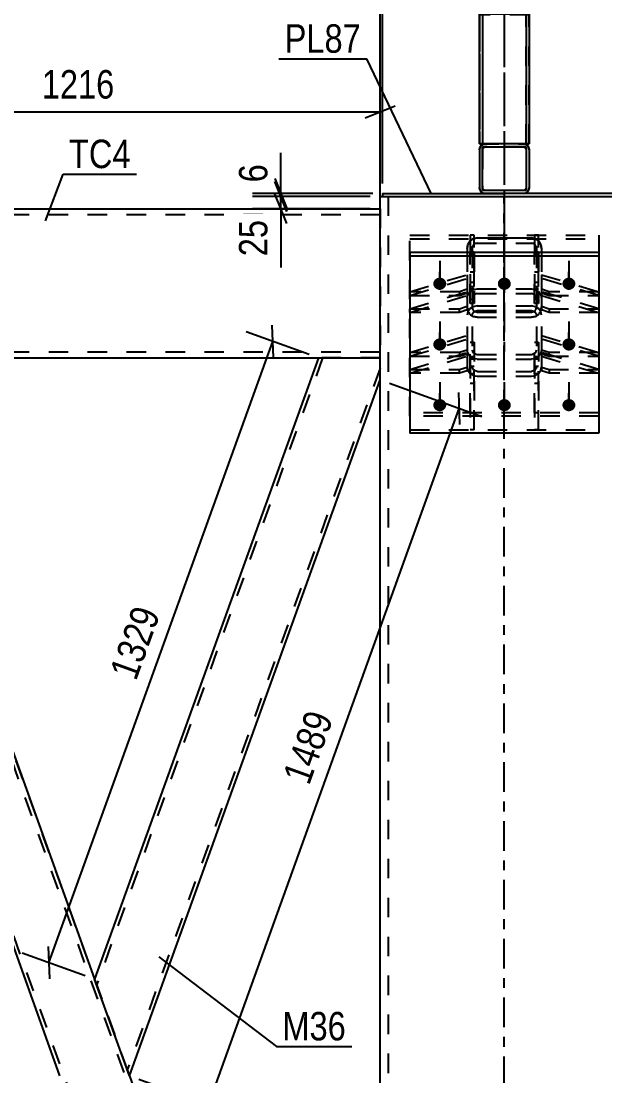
# Model space of a CAD drawing. Header units: millimetres. Extents: x -94 to 747, y -29 to 565.
# Drawn here: x 171.5 to 230.3, y 405.3 to 511.5 of the extents above; entities that cross this region are included whole.
import ezdxf

# ---------------------------------------------------------------- set-up
doc = ezdxf.new("R2010")
doc.units = ezdxf.units.MM
doc.linetypes.add('DXK_LINE_DOT2', pattern=[3.9198, 1.9599, -1.9599])
doc.linetypes.add('DXK_LINE_DOT3', pattern=[5.9187, 2.979, -0.9799, 0.9799, -0.9799])
doc.styles.add('Arial Narrow', font='ARIALN.TTF', dxfattribs={"height": 0.2})

# ---------------------------------------------------------------- blocks, each defined once
blk = doc.blocks.new('Part-708339396-31581 - 31516')
at = {"color": 2, "linetype": 'Continuous'}
for p, q in [((218.23, 499.13), (218, 499.08)), ((222.03, 499.13), (218.23, 499.13)), ((222.26, 499.08), (222.03, 499.13)), ((217.68, 498.76), (217.63, 498.53)), ((217.63, 498.53), (217.63, 494.73)), ((222.63, 498.53), (222.59, 498.76)), ((222.63, 498.53), (222.63, 494.73)), ((217.63, 494.73), (217.68, 494.5)), ((222.59, 494.5), (222.63, 494.73)), ((218, 494.17), (218.23, 494.13)), ((222.03, 494.13), (218.23, 494.13)), ((222.03, 494.13), (222.26, 494.17))]:
    blk.add_line(p, q, dxfattribs=at)
at = {"color": 7, "linetype": 'DXK_LINE_DOT2'}
for p, q in [((218, 499.08), (218.23, 499.13)), ((218.02, 498.74), (218.12, 498.8)), ((218.12, 498.8), (218.23, 498.83)), ((222.03, 498.83), (218.23, 498.83)), ((222.03, 499.13), (222.26, 499.08)), ((222.03, 498.83), (222.15, 498.8)), ((222.15, 498.8), (222.24, 498.74)), ((217.63, 498.53), (217.68, 498.76)), ((217.93, 498.53), (217.95, 498.64)), ((217.93, 498.53), (217.93, 494.73)), ((217.95, 498.64), (218.02, 498.74)), ((222.24, 498.74), (222.31, 498.64)), ((222.31, 498.64), (222.33, 498.53)), ((222.33, 498.53), (222.33, 494.73)), ((222.59, 498.76), (222.63, 498.53)), ((217.68, 494.5), (217.63, 494.73)), ((217.95, 494.61), (217.93, 494.73)), ((218.02, 494.52), (217.95, 494.61)), ((222.31, 494.61), (222.24, 494.52)), ((222.33, 494.73), (222.31, 494.61)), ((222.63, 494.73), (222.59, 494.5)), ((218.23, 494.13), (218, 494.17)), ((218.12, 494.45), (218.02, 494.52)), ((218.23, 494.43), (218.12, 494.45)), ((222.03, 494.43), (218.23, 494.43)), ((222.15, 494.45), (222.03, 494.43)), ((222.26, 494.17), (222.03, 494.13)), ((222.24, 494.52), (222.15, 494.45))]:
    blk.add_line(p, q, dxfattribs=at)
at = {"color": 7, "linetype": 'DXK_LINE_DOT3'}
blk.add_line((220.13, 496.63), (220.13, 496.63), dxfattribs=at)
at = {"color": 2, "linetype": 'Continuous'}
for centre, start, end in [((218.23, 498.53), 112.5, 157.5), ((222.03, 498.53), 22.5, 67.5), ((218.23, 494.73), 202.5, 247.5), ((222.03, 494.73), 292.5, 337.5)]:
    blk.add_arc(centre, 0.6, start, end, dxfattribs=at)
at = {"color": 7, "linetype": 'DXK_LINE_DOT2'}
for centre, start, end in [((218.23, 498.53), 112.5, 157.5), ((222.03, 498.53), 22.5, 67.5), ((218.23, 494.73), 202.5, 247.5), ((222.03, 494.73), 292.5, 337.5)]:
    blk.add_arc(centre, 0.6, start, end, dxfattribs=at)
blk = doc.blocks.new('Part-708339396-31517 - 31516')
at = {"color": 2, "linetype": 'Continuous'}
for p, q in [((146.83, 492.6), (147.63, 492.6)), ((146.83, 492.6), (146.83, 491.74)), ((152.63, 492.6), (153.43, 492.6)), ((153.93, 492.6), (207.63, 492.6)), ((158.26, 477.6), (207.63, 477.6))]:
    blk.add_line(p, q, dxfattribs=at)
at = {"color": 7, "linetype": 'DXK_LINE_DOT2'}
for p, q in [((147.63, 492.6), (152.63, 492.6)), ((153.43, 492.6), (153.93, 492.6)), ((207.63, 492.6), (207.63, 477.6)), ((146.83, 492), (207.63, 492)), ((146.83, 491.74), (146.83, 477.6)), ((146.83, 478.2), (146.83, 478.24)), ((146.83, 478.2), (207.63, 478.2)), ((146.83, 477.6), (158.26, 477.6))]:
    blk.add_line(p, q, dxfattribs=at)
blk = doc.blocks.new('Part-708339396-31582 - 31516')
at = {"color": 2, "linetype": 'Continuous'}
for p, q in [((217.93, 494.43), (217.93, 498.83)), ((217.93, 498.83), (222.33, 498.83)), ((222.33, 498.83), (222.33, 494.43)), ((222.33, 494.43), (217.93, 494.43))]:
    blk.add_line(p, q, dxfattribs=at)
blk = doc.blocks.new('Part-708339396-31518 - 31516')
at = {"color": 7, "linetype": 'DXK_LINE_DOT2'}
for p, q in [((155.92, 477.6), (207.63, 334.15)), ((156.34, 477.6), (182.39, 405.35)), ((153.43, 467.39), (201.84, 333.1)), ((178.88, 415.08), (182.39, 405.35))]:
    blk.add_line(p, q, dxfattribs=at)
at = {"color": 2, "linetype": 'Continuous'}
for p, q in [((157.45, 474.52), (178.88, 415.08)), ((153.43, 466.21), (175.37, 405.35)), ((182.39, 405.35), (207.63, 335.33))]:
    blk.add_line(p, q, dxfattribs=at)
blk = doc.blocks.new('Part-708339396-31520 - 31516')
at = {"color": 2, "linetype": 'Continuous'}
for p, q in [((201.42, 477.6), (178.88, 415.08)), ((182.39, 405.35), (207.63, 475.37)), ((182.39, 405.35), (178.88, 415.08))]:
    blk.add_line(p, q, dxfattribs=at)
at = {"color": 7, "linetype": 'DXK_LINE_DOT2'}
for p, q in [((201.84, 477.6), (179.09, 414.49)), ((207.63, 477.6), (201.42, 477.6)), ((207.58, 477.6), (207.63, 477.6)), ((207.63, 475.37), (207.63, 477.6)), ((207.63, 476.54), (182.18, 405.94)), ((182.18, 405.94), (182.16, 405.98))]:
    blk.add_line(p, q, dxfattribs=at)
blk = doc.blocks.new('Part-708339396-31522 - 31516')
at = {"color": 7, "linetype": 'DXK_LINE_DOT2'}
for p, q in [((217.38, 489.65), (217, 489.57)), ((217.38, 489.65), (222.88, 489.65)), ((223.26, 489.57), (222.88, 489.65)), ((216.46, 488.99), (216.38, 488.58)), ((216.38, 488.58), (216.38, 478.41)), ((216.88, 488.58), (216.92, 488.79)), ((216.88, 488.58), (216.88, 478.41)), ((217.19, 489.08), (217.38, 489.12)), ((217.38, 489.12), (222.88, 489.12)), ((222.88, 489.12), (223.07, 489.08)), ((223.34, 488.79), (223.38, 488.58)), ((223.38, 488.58), (223.38, 478.41)), ((223.88, 488.58), (223.8, 488.99)), ((223.88, 488.58), (223.88, 478.41)), ((216.38, 483.58), (216.46, 483.94)), ((216.46, 483.94), (216.67, 484.24)), ((216.67, 484.24), (217, 484.45)), ((217, 484.45), (217.38, 484.52)), ((217.19, 484.01), (217.03, 483.91)), ((217.38, 484.05), (217.19, 484.01)), ((217.38, 484.52), (222.88, 484.52)), ((217.38, 484.05), (222.88, 484.05)), ((222.88, 484.52), (223.26, 484.45)), ((223.07, 484.01), (222.88, 484.05)), ((223.23, 483.91), (223.07, 484.01)), ((223.26, 484.45), (223.59, 484.24)), ((223.59, 484.24), (223.8, 483.94)), ((223.8, 483.94), (223.88, 483.58)), ((216.92, 483.76), (216.88, 483.58)), ((217.03, 483.91), (216.92, 483.76)), ((223.34, 483.76), (223.23, 483.91)), ((223.38, 483.58), (223.34, 483.76)), ((216.38, 482.73), (216.46, 482.32)), ((216.92, 482.53), (216.88, 482.73)), ((217.38, 482.2), (217.19, 482.24)), ((217.38, 482.2), (222.88, 482.2)), ((223.07, 482.24), (222.88, 482.2)), ((223.38, 482.73), (223.34, 482.53)), ((223.8, 482.32), (223.88, 482.73)), ((217, 481.75), (217.38, 481.67)), ((217.38, 481.67), (222.88, 481.67)), ((222.88, 481.67), (223.26, 481.75)), ((216.46, 478.05), (216.38, 478.41)), ((216.67, 477.75), (216.46, 478.05)), ((217, 477.54), (216.67, 477.75)), ((216.88, 478.41), (216.92, 478.23)), ((216.92, 478.23), (217.03, 478.08)), ((217.03, 478.08), (217.19, 477.98)), ((217.19, 477.98), (217.38, 477.94)), ((217.38, 477.94), (222.88, 477.94)), ((222.88, 477.94), (223.07, 477.98)), ((223.07, 477.98), (223.23, 478.08)), ((223.23, 478.08), (223.34, 478.23)), ((223.59, 477.75), (223.26, 477.54)), ((223.34, 478.23), (223.38, 478.41)), ((223.8, 478.05), (223.59, 477.75)), ((223.88, 478.41), (223.8, 478.05)), ((217.38, 477.47), (217, 477.54)), ((217.38, 477.47), (222.88, 477.47)), ((223.26, 477.54), (222.88, 477.47))]:
    blk.add_line(p, q, dxfattribs=at)
at = {"color": 7, "linetype": 'DXK_LINE_DOT3'}
blk.add_line((220.13, 489.08), (220.13, 477.57), dxfattribs=at)
at = {"color": 7, "linetype": 'DXK_LINE_DOT2'}
for centre, radius, start, end in [((217.42, 488.62), 1.03, 114.32, 159.2417), ((222.84, 488.62), 1.03, 20.7583, 65.68), ((217.4, 488.6), 0.517, 114.32, 159.2417), ((222.86, 488.6), 0.517, 20.7583, 65.68), ((217.42, 482.69), 1.03, 200.7583, 245.68), ((217.4, 482.71), 0.517, 200.7583, 245.68), ((222.86, 482.71), 0.517, 294.32, 339.2417), ((222.84, 482.69), 1.03, 294.32, 339.2417)]:
    blk.add_arc(centre, radius, start, end, dxfattribs=at)
blk = doc.blocks.new('Part-708339396-31528 - 31516')
at = {"color": 2, "linetype": 'Continuous'}
for p, q in [((207.88, 494.13), (207.88, 493.83)), ((207.88, 494.13), (218.23, 494.13)), ((207.88, 493.83), (208.43, 493.83)), ((232.38, 494.13), (222.03, 494.13)), ((231.83, 493.83), (232.38, 493.83)), ((232.38, 493.83), (232.38, 494.13))]:
    blk.add_line(p, q, dxfattribs=at)
at = {"color": 7, "linetype": 'DXK_LINE_DOT2'}
for p, q in [((208.43, 493.83), (231.83, 493.83)), ((218.23, 494.13), (222.03, 494.13))]:
    blk.add_line(p, q, dxfattribs=at)
blk = doc.blocks.new('Part-708339396-31549 - 31516')
at = {"color": 2, "linetype": 'Continuous'}
for p, q in [((217, 489.57), (217.38, 489.65)), ((217.38, 489.65), (222.88, 489.65)), ((222.88, 489.65), (223.26, 489.57)), ((216.38, 488.58), (216.46, 488.99)), ((216.38, 488.58), (216.38, 488.21)), ((223.8, 488.99), (223.88, 488.58)), ((223.88, 488.58), (223.88, 488.21))]:
    blk.add_line(p, q, dxfattribs=at)
at = {"color": 7, "linetype": 'DXK_LINE_DOT2'}
for p, q in [((216.38, 488.21), (216.38, 476.7)), ((216.92, 488.79), (216.88, 488.58)), ((216.88, 488.58), (216.88, 476.7)), ((217.38, 489.12), (217.19, 489.08)), ((217.38, 489.12), (222.88, 489.12)), ((223.07, 489.08), (222.88, 489.12)), ((223.38, 488.58), (223.34, 488.79)), ((223.38, 488.58), (223.38, 476.7)), ((223.88, 488.21), (223.88, 476.7)), ((216.46, 482.32), (216.38, 482.73)), ((216.46, 482.23), (216.38, 481.87)), ((216.67, 482.53), (216.46, 482.23)), ((217, 482.74), (216.67, 482.53)), ((216.88, 482.73), (216.92, 482.53)), ((216.88, 481.87), (216.92, 482.05)), ((216.92, 482.05), (217.03, 482.2)), ((217.38, 482.81), (217, 482.74)), ((217.03, 482.2), (217.19, 482.3)), ((217.19, 482.3), (217.38, 482.34)), ((217.19, 482.24), (217.38, 482.2)), ((217.38, 482.81), (222.88, 482.81)), ((217.38, 482.34), (222.88, 482.34)), ((217.38, 482.2), (222.88, 482.2)), ((223.26, 482.74), (222.88, 482.81)), ((222.88, 482.34), (223.07, 482.3)), ((222.88, 482.2), (223.07, 482.24)), ((223.07, 482.3), (223.23, 482.2)), ((223.23, 482.2), (223.34, 482.05)), ((223.59, 482.53), (223.26, 482.74)), ((223.34, 482.53), (223.38, 482.73)), ((223.34, 482.05), (223.38, 481.87)), ((223.8, 482.23), (223.59, 482.53)), ((223.88, 482.73), (223.8, 482.32)), ((223.88, 481.87), (223.8, 482.23)), ((217.38, 481.67), (217, 481.75)), ((217.38, 481.67), (222.88, 481.67)), ((223.26, 481.75), (222.88, 481.67)), ((216.38, 476.7), (216.46, 476.34)), ((216.92, 476.52), (216.88, 476.7)), ((217.03, 476.37), (216.92, 476.52)), ((223.34, 476.52), (223.23, 476.37)), ((223.38, 476.7), (223.34, 476.52)), ((223.8, 476.34), (223.88, 476.7)), ((216.46, 476.34), (216.67, 476.04)), ((216.67, 476.04), (217, 475.83)), ((217, 475.83), (217.38, 475.76)), ((217.19, 476.27), (217.03, 476.37)), ((217.38, 476.23), (217.19, 476.27)), ((217.38, 476.23), (222.88, 476.23)), ((217.38, 475.76), (222.88, 475.76)), ((223.07, 476.27), (222.88, 476.23)), ((222.88, 475.76), (223.26, 475.83)), ((223.23, 476.37), (223.07, 476.27)), ((223.26, 475.83), (223.59, 476.04)), ((223.59, 476.04), (223.8, 476.34))]:
    blk.add_line(p, q, dxfattribs=at)
at = {"color": 7, "linetype": 'DXK_LINE_DOT3'}
blk.add_line((220.13, 475.86), (220.13, 489.08), dxfattribs=at)
at = {"color": 2, "linetype": 'Continuous'}
for centre, start, end in [((217.42, 488.62), 114.3199, 159.2417), ((222.84, 488.62), 20.7583, 65.6801)]:
    blk.add_arc(centre, 1.03, start, end, dxfattribs=at)
at = {"color": 7, "linetype": 'DXK_LINE_DOT2'}
for centre, radius, start, end in [((217.4, 488.6), 0.517, 114.3199, 159.2417), ((222.86, 488.6), 0.517, 20.7583, 65.6801), ((217.42, 482.69), 1.03, 200.7583, 245.6801), ((217.4, 482.71), 0.517, 200.7583, 245.6801), ((222.86, 482.71), 0.517, 294.3199, 339.2417), ((222.84, 482.69), 1.03, 294.3199, 339.2417)]:
    blk.add_arc(centre, radius, start, end, dxfattribs=at)
blk = doc.blocks.new('Part-708339396-31551 - 31516')
at = {"color": 2, "linetype": 'Continuous'}
for p, q in [((210.63, 488.21), (210.63, 470.01)), ((210.63, 488.21), (229.63, 488.21)), ((229.63, 488.21), (229.63, 470.01)), ((210.63, 487.87), (229.63, 487.87)), ((229.63, 470.01), (210.63, 470.01))]:
    blk.add_line(p, q, dxfattribs=at)
at = {"color": 7, "linetype": 'DXK_LINE_DOT2'}
blk.add_line((210.63, 470.36), (229.63, 470.36), dxfattribs=at)
blk = doc.blocks.new('Part-708339396-31554 - 31516')
at = {"color": 7, "linetype": 'DXK_LINE_DOT2'}
for p, q in [((210.63, 471.72), (210.63, 489.92)), ((210.63, 489.92), (229.63, 489.92)), ((210.63, 489.58), (229.63, 489.58)), ((229.63, 489.92), (229.63, 471.72)), ((229.63, 472.07), (210.63, 472.07)), ((229.63, 471.72), (210.63, 471.72))]:
    blk.add_line(p, q, dxfattribs=at)
blk = doc.blocks.new('Part-708339396-31574 - 31516')
at = {"color": 7, "linetype": 'DXK_LINE_DOT3'}
blk.add_line((220.13, 523.7), (220.13, 489.13), dxfattribs=at)
at = {"color": 2, "linetype": 'Continuous'}
for p, q in [((217.68, 514.48), (217.63, 514.39)), ((217.63, 514.39), (217.63, 512.2)), ((217.81, 514.55), (217.68, 514.48)), ((218, 514.6), (217.81, 514.55)), ((217.93, 514.39), (217.95, 514.44)), ((217.93, 514.39), (217.93, 513.01)), ((217.95, 514.44), (218.02, 514.47)), ((218.23, 514.61), (218, 514.6)), ((218.02, 514.47), (218.12, 514.49)), ((218.12, 514.49), (218.23, 514.5)), ((218.23, 514.61), (222.03, 514.61)), ((218.23, 514.5), (222.03, 514.5)), ((222.26, 514.6), (222.03, 514.61)), ((222.03, 514.5), (222.15, 514.49)), ((222.15, 514.49), (222.24, 514.47)), ((222.24, 514.47), (222.31, 514.44)), ((222.46, 514.55), (222.26, 514.6)), ((222.31, 514.44), (222.33, 514.39)), ((222.33, 514.39), (222.33, 513.01)), ((222.59, 514.48), (222.46, 514.55)), ((222.63, 514.39), (222.59, 514.48)), ((222.63, 514.39), (222.63, 512.2)), ((217.63, 513.01), (217.68, 512.93)), ((217.68, 512.93), (217.81, 512.86)), ((217.81, 512.86), (218, 512.81)), ((217.95, 512.97), (217.93, 513.01)), ((218.02, 512.93), (217.95, 512.97)), ((218, 512.81), (218.23, 512.79)), ((218.12, 512.91), (218.02, 512.93)), ((218.23, 512.9), (218.12, 512.91)), ((218.23, 512.9), (222.03, 512.9)), ((218.23, 512.79), (222.03, 512.79)), ((222.15, 512.91), (222.03, 512.9)), ((222.03, 512.79), (222.26, 512.81)), ((222.24, 512.93), (222.15, 512.91)), ((222.31, 512.97), (222.24, 512.93)), ((222.26, 512.81), (222.46, 512.86)), ((222.33, 513.01), (222.31, 512.97)), ((222.46, 512.86), (222.59, 512.93)), ((222.59, 512.93), (222.63, 513.01))]:
    blk.add_line(p, q, dxfattribs=at)
at = {"color": 7, "linetype": 'DXK_LINE_DOT2'}
for p, q in [((217.93, 513.01), (217.93, 499.13)), ((222.33, 513.01), (222.33, 499.13)), ((222.63, 513.01), (222.63, 499.13)), ((217.63, 499.13), (217.63, 512.2)), ((222.63, 499.13), (217.63, 499.13))]:
    blk.add_line(p, q, dxfattribs=at)
blk = doc.blocks.new('Part-708339396-31577 - 31516')
at = {"color": 7, "linetype": 'DXK_LINE_DOT3'}
blk.add_line((220.13, 523.61), (220.13, 489.13), dxfattribs=at)
at = {"color": 7, "linetype": 'DXK_LINE_DOT2'}
for p, q in [((217.63, 514.3), (217.68, 514.39)), ((217.63, 514.3), (217.63, 499.13)), ((217.68, 514.39), (217.81, 514.46)), ((217.81, 514.46), (218, 514.51)), ((217.95, 514.35), (217.93, 514.3)), ((217.93, 514.3), (217.93, 499.13)), ((218.02, 514.38), (217.95, 514.35)), ((218, 514.51), (218.23, 514.52)), ((218.12, 514.4), (218.02, 514.38)), ((218.23, 514.41), (218.12, 514.4)), ((218.23, 514.52), (222.03, 514.52)), ((218.23, 514.41), (222.03, 514.41)), ((222.03, 514.52), (222.26, 514.51)), ((222.15, 514.4), (222.03, 514.41)), ((222.24, 514.38), (222.15, 514.4)), ((222.31, 514.35), (222.24, 514.38)), ((222.26, 514.51), (222.46, 514.46)), ((222.33, 514.3), (222.31, 514.35)), ((222.33, 514.3), (222.33, 499.13)), ((222.46, 514.46), (222.59, 514.39)), ((222.59, 514.39), (222.63, 514.3)), ((222.63, 514.3), (222.63, 499.13)), ((217.68, 512.84), (217.63, 512.92)), ((217.81, 512.77), (217.68, 512.84)), ((218, 512.72), (217.81, 512.77)), ((217.93, 512.92), (217.95, 512.88)), ((217.95, 512.88), (218.02, 512.84)), ((218.23, 512.7), (218, 512.72)), ((218.02, 512.84), (218.12, 512.82)), ((218.12, 512.82), (218.23, 512.81)), ((218.23, 512.81), (222.03, 512.81)), ((218.23, 512.7), (222.03, 512.7)), ((222.03, 512.81), (222.15, 512.82)), ((222.26, 512.72), (222.03, 512.7)), ((222.15, 512.82), (222.24, 512.84)), ((222.24, 512.84), (222.31, 512.88)), ((222.46, 512.77), (222.26, 512.72)), ((222.31, 512.88), (222.33, 512.92)), ((222.59, 512.84), (222.46, 512.77)), ((222.63, 512.92), (222.59, 512.84)), ((222.63, 499.13), (217.63, 499.13))]:
    blk.add_line(p, q, dxfattribs=at)
blk = doc.blocks.new('Part-708339396-31578 - 31516')
at = {"color": 7, "linetype": 'DXK_LINE_DOT3'}
blk.add_line((220.13, 522.11), (220.13, 489.13), dxfattribs=at)
at = {"color": 7, "linetype": 'DXK_LINE_DOT2'}
for p, q in [((222.63, 512.11), (217.63, 512.11)), ((217.63, 512.11), (217.63, 499.13)), ((217.93, 512.11), (217.93, 499.13)), ((222.33, 499.13), (222.33, 512.11)), ((222.63, 499.13), (222.63, 512.11)), ((217.63, 499.13), (222.63, 499.13))]:
    blk.add_line(p, q, dxfattribs=at)
blk = doc.blocks.new('Part-708339396-31583 - 31516')
at = {"color": 7, "linetype": 'DXK_LINE_DOT2'}
for p, q in [((222.33, 498.83), (217.93, 498.83)), ((217.93, 498.83), (217.93, 494.43)), ((222.33, 498.83), (222.33, 494.43)), ((222.33, 494.43), (217.93, 494.43))]:
    blk.add_line(p, q, dxfattribs=at)
blk = doc.blocks.new('Part-708339396-31587 - 31516')
at = {"color": 2, "linetype": 'Continuous'}
for p, q in [((207.63, 155.74), (207.63, 493.83)), ((207.63, 493.83), (207.88, 493.83)), ((208.43, 493.83), (209.23, 493.83)), ((209.23, 493.83), (231.83, 493.83))]:
    blk.add_line(p, q, dxfattribs=at)
at = {"color": 7, "linetype": 'DXK_LINE_DOT2'}
for p, q in [((207.75, 493.83), (208.43, 493.83)), ((208.43, 493.83), (208.43, 155.74))]:
    blk.add_line(p, q, dxfattribs=at)
at = {"color": 7, "linetype": 'DXK_LINE_DOT3'}
blk.add_line((220.13, 155.74), (220.13, 493.83), dxfattribs=at)
blk = doc.blocks.new('Part-708339396-31596 - 31516')
at = {"color": 7, "linetype": 'DXK_LINE_DOT2'}
for p, q in [((223.88, 484.24), (223.88, 482.41)), ((229.63, 482.53), (223.88, 484.24)), ((223.88, 483.86), (229.63, 482.15)), ((223.88, 482.78), (224.63, 482.53)), ((224.63, 482.15), (223.88, 482.41)), ((224.63, 482.53), (229.63, 482.53)), ((224.63, 482.53), (224.63, 482.15)), ((229.63, 482.15), (224.63, 482.15)), ((229.63, 482.53), (229.63, 482.15))]:
    blk.add_line(p, q, dxfattribs=at)
blk = doc.blocks.new('Part-708339396-31597 - 31516')
at = {"color": 7, "linetype": 'DXK_LINE_DOT2'}
for p, q in [((223.88, 478.13), (223.88, 476.3)), ((229.63, 476.42), (223.88, 478.13)), ((223.88, 477.75), (229.63, 476.04)), ((223.88, 476.67), (224.63, 476.42)), ((224.63, 476.04), (223.88, 476.3)), ((224.63, 476.42), (229.63, 476.42)), ((224.63, 476.42), (224.63, 476.04)), ((229.63, 476.04), (224.63, 476.04)), ((229.63, 476.42), (229.63, 476.04))]:
    blk.add_line(p, q, dxfattribs=at)
blk = doc.blocks.new('Part-708339396-31598 - 31516')
at = {"color": 7, "linetype": 'DXK_LINE_DOT2'}
for p, q in [((210.63, 482.53), (216.38, 484.24)), ((216.38, 484.24), (216.38, 482.41)), ((210.63, 482.15), (216.38, 483.86)), ((210.63, 482.15), (210.63, 482.53)), ((210.63, 482.53), (215.63, 482.53)), ((215.63, 482.15), (210.63, 482.15)), ((215.63, 482.53), (216.38, 482.78)), ((215.63, 482.15), (215.63, 482.53)), ((216.38, 482.41), (215.63, 482.15))]:
    blk.add_line(p, q, dxfattribs=at)
blk = doc.blocks.new('Part-708339396-31599 - 31516')
at = {"color": 7, "linetype": 'DXK_LINE_DOT2'}
for p, q in [((210.63, 476.42), (216.38, 478.13)), ((210.63, 476.04), (216.38, 477.75)), ((216.38, 478.13), (216.38, 476.3)), ((215.63, 476.42), (216.38, 476.67)), ((210.63, 476.04), (210.63, 476.42)), ((210.63, 476.42), (215.63, 476.42)), ((215.63, 476.04), (210.63, 476.04)), ((215.63, 476.04), (215.63, 476.42)), ((216.38, 476.3), (215.63, 476.04))]:
    blk.add_line(p, q, dxfattribs=at)
blk = doc.blocks.new('Part-708339396-31600 - 31516')
at = {"color": 2, "linetype": 'Continuous'}
blk.add_line((223.58, 488.21), (223.18, 488.21), dxfattribs=at)
at = {"color": 7, "linetype": 'DXK_LINE_DOT2'}
for p, q in [((223.18, 483.06), (223.18, 488.21)), ((223.58, 488.21), (223.58, 483.06)), ((223.18, 484.52), (223.58, 484.52)), ((223.18, 483.51), (223.58, 483.51)), ((223.58, 483.06), (223.18, 483.06))]:
    blk.add_line(p, q, dxfattribs=at)
blk = doc.blocks.new('Part-708339396-31601 - 31516')
at = {"color": 2, "linetype": 'Continuous'}
blk.add_line((217.08, 488.21), (216.68, 488.21), dxfattribs=at)
at = {"color": 7, "linetype": 'DXK_LINE_DOT2'}
for p, q in [((216.68, 483.06), (216.68, 488.21)), ((217.08, 488.21), (217.08, 483.06)), ((216.68, 484.52), (217.08, 484.52)), ((216.68, 483.51), (217.08, 483.51)), ((217.08, 483.06), (216.68, 483.06))]:
    blk.add_line(p, q, dxfattribs=at)
blk = doc.blocks.new('Part-708339396-31602 - 31516')
at = {"color": 7, "linetype": 'DXK_LINE_DOT2'}
for p, q in [((223.18, 477.47), (223.18, 470.36)), ((223.58, 477.47), (223.18, 477.47)), ((223.58, 470.36), (223.58, 477.47)), ((223.18, 476.02), (223.58, 476.02)), ((223.18, 475.06), (223.58, 475.06)), ((223.58, 470.36), (223.18, 470.36))]:
    blk.add_line(p, q, dxfattribs=at)
blk = doc.blocks.new('Part-708339396-31603 - 31516')
at = {"color": 7, "linetype": 'DXK_LINE_DOT2'}
for p, q in [((216.68, 477.47), (216.68, 470.36)), ((217.08, 477.47), (216.68, 477.47)), ((217.08, 470.36), (217.08, 477.47)), ((216.68, 476.02), (217.08, 476.02)), ((216.68, 475.06), (217.08, 475.06)), ((217.08, 470.36), (216.68, 470.36))]:
    blk.add_line(p, q, dxfattribs=at)
blk = doc.blocks.new('Part-708339396-31612 - 31516')
at = {"color": 7, "linetype": 'DXK_LINE_DOT2'}
for p, q in [((223.88, 485.95), (223.88, 484.12)), ((223.88, 485.95), (229.63, 484.24)), ((229.63, 483.86), (223.88, 485.57)), ((224.63, 484.24), (223.88, 484.49)), ((223.88, 484.12), (224.63, 483.86)), ((224.63, 483.86), (224.63, 484.24)), ((229.63, 484.24), (224.63, 484.24)), ((229.63, 483.86), (229.63, 484.24)), ((224.63, 483.86), (229.63, 483.86))]:
    blk.add_line(p, q, dxfattribs=at)
blk = doc.blocks.new('Part-708339396-31613 - 31516')
at = {"color": 7, "linetype": 'DXK_LINE_DOT2'}
for p, q in [((223.88, 479.84), (223.88, 478.01)), ((223.88, 479.84), (229.63, 478.13)), ((229.63, 477.75), (223.88, 479.46)), ((224.63, 478.13), (223.88, 478.38)), ((223.88, 478.01), (224.63, 477.75)), ((224.63, 477.75), (224.63, 478.13)), ((229.63, 478.13), (224.63, 478.13)), ((224.63, 477.75), (229.63, 477.75)), ((229.63, 477.75), (229.63, 478.13))]:
    blk.add_line(p, q, dxfattribs=at)
blk = doc.blocks.new('Part-708339396-31614 - 31516')
at = {"color": 7, "linetype": 'DXK_LINE_DOT2'}
for p, q in [((210.63, 484.24), (216.38, 485.95)), ((210.63, 483.86), (216.38, 485.57)), ((216.38, 485.95), (216.38, 484.12)), ((215.63, 484.24), (210.63, 484.24)), ((210.63, 484.24), (210.63, 483.86)), ((216.38, 484.49), (215.63, 484.24)), ((215.63, 484.24), (215.63, 483.86)), ((215.63, 483.86), (216.38, 484.12)), ((210.63, 483.86), (215.63, 483.86))]:
    blk.add_line(p, q, dxfattribs=at)
blk = doc.blocks.new('Part-708339396-31615 - 31516')
at = {"color": 7, "linetype": 'DXK_LINE_DOT2'}
for p, q in [((210.63, 478.13), (216.38, 479.84)), ((216.38, 479.84), (216.38, 478.01)), ((210.63, 477.75), (216.38, 479.46)), ((215.63, 478.13), (210.63, 478.13)), ((210.63, 478.13), (210.63, 477.75)), ((210.63, 477.75), (215.63, 477.75)), ((216.38, 478.38), (215.63, 478.13)), ((215.63, 478.13), (215.63, 477.75)), ((215.63, 477.75), (216.38, 478.01))]:
    blk.add_line(p, q, dxfattribs=at)
blk = doc.blocks.new('Part-708339396-31616 - 31516')
at = {"color": 7, "linetype": 'DXK_LINE_DOT2'}
for p, q in [((223.18, 489.92), (223.18, 484.77)), ((223.58, 489.92), (223.18, 489.92)), ((223.58, 484.77), (223.58, 489.92)), ((223.18, 486.23), (223.58, 486.23)), ((223.18, 485.22), (223.58, 485.22)), ((223.18, 484.77), (223.58, 484.77))]:
    blk.add_line(p, q, dxfattribs=at)
blk = doc.blocks.new('Part-708339396-31617 - 31516')
at = {"color": 7, "linetype": 'DXK_LINE_DOT2'}
for p, q in [((216.68, 489.92), (216.68, 484.77)), ((217.08, 489.92), (216.68, 489.92)), ((217.08, 484.77), (217.08, 489.92)), ((216.68, 486.23), (217.08, 486.23)), ((216.68, 485.22), (217.08, 485.22)), ((216.68, 484.77), (217.08, 484.77))]:
    blk.add_line(p, q, dxfattribs=at)
blk = doc.blocks.new('Part-708339396-31618 - 31516')
at = {"color": 7, "linetype": 'DXK_LINE_DOT2'}
for p, q in [((223.18, 472.07), (223.18, 479.18)), ((223.18, 479.18), (223.58, 479.18)), ((223.58, 479.18), (223.58, 472.07)), ((223.18, 477.73), (223.58, 477.73)), ((223.18, 476.77), (223.58, 476.77)), ((223.58, 472.07), (223.18, 472.07))]:
    blk.add_line(p, q, dxfattribs=at)
blk = doc.blocks.new('Part-708339396-31619 - 31516')
at = {"color": 7, "linetype": 'DXK_LINE_DOT2'}
for p, q in [((216.68, 472.07), (216.68, 479.18)), ((216.68, 479.18), (217.08, 479.18)), ((217.08, 479.18), (217.08, 472.07)), ((216.68, 477.73), (217.08, 477.73)), ((216.68, 476.77), (217.08, 476.77)), ((217.08, 472.07), (216.68, 472.07))]:
    blk.add_line(p, q, dxfattribs=at)
blk = doc.blocks.new('Part-708339396-31628 - 31516')
at = {"color": 2, "linetype": 'Continuous'}
for p, q in [((217.63, 512.2), (217.68, 512.2)), ((217.63, 499.13), (217.63, 512.2)), ((217.68, 512.2), (218.23, 512.2)), ((218.23, 512.2), (222.63, 512.2)), ((222.63, 512.2), (222.63, 499.13)), ((217.63, 499.13), (218.23, 499.13)), ((222.59, 499.13), (222.03, 499.13)), ((222.59, 499.13), (222.63, 499.13))]:
    blk.add_line(p, q, dxfattribs=at)
at = {"color": 7, "linetype": 'DXK_LINE_DOT2'}
for p, q in [((218.23, 512.2), (217.81, 512.2)), ((217.93, 512.2), (217.93, 499.13)), ((222.33, 512.2), (222.33, 499.13)), ((222.03, 499.13), (218.23, 499.13)), ((222.59, 499.13), (222.63, 499.13))]:
    blk.add_line(p, q, dxfattribs=at)
blk = doc.blocks.new('Bolt-708339396-31636 - 31516')
at = {"linetype": 'Continuous'}
for points in [[(213.63, 485.66), (213.77, 485.65), (213.9, 485.61), (214.01, 485.54), (214.11, 485.46), (214.19, 485.36), (214.25, 485.24), (214.28, 485.11), (214.28, 484.99), (214.25, 484.86), (214.19, 484.74), (214.11, 484.64), (214.01, 484.56), (213.9, 484.49), (213.77, 484.45), (213.63, 484.44), (213.5, 484.45), (213.37, 484.49), (213.25, 484.56), (213.15, 484.64), (213.07, 484.74), (213.01, 484.86), (212.98, 484.99), (212.98, 485.11), (213.01, 485.24), (213.07, 485.36), (213.15, 485.46), (213.25, 485.54), (213.37, 485.61), (213.5, 485.65)], [(220.13, 485.66), (220.27, 485.65), (220.4, 485.61), (220.51, 485.54), (220.61, 485.46), (220.69, 485.36), (220.75, 485.24), (220.78, 485.11), (220.78, 484.99), (220.75, 484.86), (220.69, 484.74), (220.61, 484.64), (220.51, 484.56), (220.4, 484.49), (220.27, 484.45), (220.13, 484.44), (220, 484.45), (219.87, 484.49), (219.75, 484.56), (219.65, 484.64), (219.57, 484.74), (219.51, 484.86), (219.48, 484.99), (219.48, 485.11), (219.51, 485.24), (219.57, 485.36), (219.65, 485.46), (219.75, 485.54), (219.87, 485.61), (220, 485.65)], [(226.63, 485.66), (226.77, 485.65), (226.9, 485.61), (227.01, 485.54), (227.11, 485.46), (227.19, 485.36), (227.25, 485.24), (227.28, 485.11), (227.28, 484.99), (227.25, 484.86), (227.19, 484.74), (227.11, 484.64), (227.01, 484.56), (226.9, 484.49), (226.77, 484.45), (226.63, 484.44), (226.5, 484.45), (226.37, 484.49), (226.25, 484.56), (226.15, 484.64), (226.07, 484.74), (226.01, 484.86), (225.98, 484.99), (225.98, 485.11), (226.01, 485.24), (226.07, 485.36), (226.15, 485.46), (226.25, 485.54), (226.37, 485.61), (226.5, 485.65)], [(213.63, 479.55), (213.77, 479.54), (213.9, 479.5), (214.01, 479.44), (214.11, 479.35), (214.19, 479.25), (214.25, 479.13), (214.28, 479.01), (214.28, 478.88), (214.25, 478.75), (214.19, 478.64), (214.11, 478.53), (214.01, 478.45), (213.9, 478.38), (213.77, 478.34), (213.63, 478.33), (213.5, 478.34), (213.37, 478.38), (213.25, 478.45), (213.15, 478.53), (213.07, 478.64), (213.01, 478.75), (212.98, 478.88), (212.98, 479.01), (213.01, 479.13), (213.07, 479.25), (213.15, 479.35), (213.25, 479.44), (213.37, 479.5), (213.5, 479.54)], [(226.63, 479.55), (226.77, 479.54), (226.9, 479.5), (227.01, 479.44), (227.11, 479.35), (227.19, 479.25), (227.25, 479.13), (227.28, 479.01), (227.28, 478.88), (227.25, 478.75), (227.19, 478.64), (227.11, 478.53), (227.01, 478.45), (226.9, 478.38), (226.77, 478.34), (226.63, 478.33), (226.5, 478.34), (226.37, 478.38), (226.25, 478.45), (226.15, 478.53), (226.07, 478.64), (226.01, 478.75), (225.98, 478.88), (225.98, 479.01), (226.01, 479.13), (226.07, 479.25), (226.15, 479.35), (226.25, 479.44), (226.37, 479.5), (226.5, 479.54)], [(213.63, 473.44), (213.77, 473.43), (213.9, 473.39), (214.01, 473.33), (214.11, 473.24), (214.19, 473.14), (214.25, 473.02), (214.28, 472.9), (214.28, 472.77), (214.25, 472.65), (214.19, 472.53), (214.11, 472.43), (214.01, 472.34), (213.9, 472.28), (213.77, 472.24), (213.63, 472.22), (213.5, 472.24), (213.37, 472.28), (213.25, 472.34), (213.15, 472.43), (213.07, 472.53), (213.01, 472.65), (212.98, 472.77), (212.98, 472.9), (213.01, 473.02), (213.07, 473.14), (213.15, 473.24), (213.25, 473.33), (213.37, 473.39), (213.5, 473.43)], [(220.13, 473.44), (220.27, 473.43), (220.4, 473.39), (220.51, 473.33), (220.61, 473.24), (220.69, 473.14), (220.75, 473.02), (220.78, 472.9), (220.78, 472.77), (220.75, 472.65), (220.69, 472.53), (220.61, 472.43), (220.51, 472.34), (220.4, 472.28), (220.27, 472.24), (220.13, 472.22), (220, 472.24), (219.87, 472.28), (219.75, 472.34), (219.65, 472.43), (219.57, 472.53), (219.51, 472.65), (219.48, 472.77), (219.48, 472.9), (219.51, 473.02), (219.57, 473.14), (219.65, 473.24), (219.75, 473.33), (219.87, 473.39), (220, 473.43)], [(226.63, 473.44), (226.77, 473.43), (226.9, 473.39), (227.01, 473.33), (227.11, 473.24), (227.19, 473.14), (227.25, 473.02), (227.28, 472.9), (227.28, 472.77), (227.25, 472.65), (227.19, 472.53), (227.11, 472.43), (227.01, 472.34), (226.9, 472.28), (226.77, 472.24), (226.63, 472.22), (226.5, 472.24), (226.37, 472.28), (226.25, 472.34), (226.15, 472.43), (226.07, 472.53), (226.01, 472.65), (225.98, 472.77), (225.98, 472.9), (226.01, 473.02), (226.07, 473.14), (226.15, 473.24), (226.25, 473.33), (226.37, 473.39), (226.5, 473.43)]]:
    blk.add_hatch(color=1, dxfattribs=at).paths.add_polyline_path(points)
at = {"color": 1, "linetype": 'Continuous'}
for p, q in [((213.63, 484.45), (213.63, 486.25)), ((220.13, 484.45), (220.13, 486.25)), ((226.63, 484.45), (226.63, 486.25)), ((213.63, 478.34), (213.63, 480.14)), ((226.63, 478.34), (226.63, 480.14)), ((213.63, 472.24), (213.63, 474.03)), ((220.13, 472.24), (220.13, 474.03)), ((226.63, 472.24), (226.63, 474.03))]:
    blk.add_line(p, q, dxfattribs=at)
blk = doc.blocks.new('Bolt-708339396-31639 - 31516')
at = {"color": 1, "linetype": 'DXK_LINE_DOT2'}
for p, q in [((213.63, 487.36), (213.63, 485.56)), ((220.13, 487.36), (220.13, 485.56)), ((226.63, 487.36), (226.63, 485.56)), ((213.63, 481.25), (213.63, 479.46)), ((226.63, 481.25), (226.63, 479.46)), ((213.63, 475.14), (213.63, 473.35)), ((220.13, 475.14), (220.13, 473.35)), ((226.63, 475.14), (226.63, 473.35))]:
    blk.add_line(p, q, dxfattribs=at)
blk = doc.blocks.new('StraightDimension-708339396-47732 - 31516')
at = {"color": 7, "linetype": 'Continuous'}
for p, q in [((146.83, 493.6), (146.83, 505.18)), ((207.63, 493.6), (207.63, 505.18)), ((148.33, 502.93), (145.33, 501.73)), ((146.83, 502.33), (207.63, 502.33)), ((206.13, 501.73), (209.13, 502.93))]:
    blk.add_line(p, q, dxfattribs=at)
at = {"color": 0}
blk.add_wipeout([(181.49, 503.08), (181.49, 507.28), (172.97, 507.28), (172.97, 503.08)], dxfattribs=at)
at = {"color": 3, "style": 'Arial Narrow'}
blk.add_text('1216', height=2.863, dxfattribs=at).set_placement((173.57, 503.68))
blk = doc.blocks.new('StraightDimension-708339396-33769 - 31516')
at = {"color": 7, "linetype": 'Continuous'}
for p, q in [((196.88, 477.64), (196.77, 480.87)), ((200.48, 477.94), (194.14, 480.22)), ((174.29, 416.73), (196.82, 479.25)), ((174.23, 418.35), (174.34, 415.12)), ((177.94, 415.42), (171.61, 417.7))]:
    blk.add_line(p, q, dxfattribs=at)
at = {"color": 0}
blk.add_wipeout([(186.29, 452.25), (182.34, 453.68), (179.46, 445.67), (183.41, 444.24)], dxfattribs=at)
at = {"color": 3, "style": 'Arial Narrow'}
blk.add_text('1329', height=2.863, rotation=70.1759, dxfattribs=at).set_placement((183.05, 445.01))
blk = doc.blocks.new('StraightDimension-708339396-33796 - 31516')
at = {"color": 7, "linetype": 'Continuous'}
for p, q in [((208.57, 475.03), (217.86, 471.68)), ((215.66, 470.88), (215.55, 474.11)), ((190.36, 402.47), (215.6, 472.49)), ((183.33, 405.01), (192.62, 401.66)), ((190.3, 404.09), (190.42, 400.86))]:
    blk.add_line(p, q, dxfattribs=at)
at = {"color": 0}
blk.add_wipeout([(203.72, 441.74), (199.77, 443.17), (196.88, 435.16), (200.83, 433.73)], dxfattribs=at)
at = {"color": 3, "style": 'Arial Narrow'}
blk.add_text('1489', height=2.863, rotation=70.1759, dxfattribs=at).set_placement((200.47, 434.5))
blk = doc.blocks.new('StraightDimension-708339396-33890 - 31516')
at = {"color": 7, "linetype": 'Continuous'}
for p, q in [((207.88, 495.13), (207.88, 519.98)), ((232.38, 495.13), (232.38, 519.98)), ((209.38, 517.73), (206.38, 516.53)), ((207.88, 517.13), (232.38, 517.13)), ((230.88, 516.53), (233.88, 517.73))]:
    blk.add_line(p, q, dxfattribs=at)
at = {"color": 0}
blk.add_wipeout([(223.47, 517.88), (223.47, 522.08), (216.79, 522.08), (216.79, 517.88)], dxfattribs=at)
at = {"color": 3, "style": 'Arial Narrow'}
blk.add_text('490', height=2.863, dxfattribs=at).set_placement((217.39, 518.48))
blk = doc.blocks.new('StraightDimension-708339396-33891 - 31516')
at = {"color": 7, "linetype": 'Continuous'}
for p, q in [((207.63, 494.83), (207.63, 519.98)), ((207.88, 495.13), (207.88, 519.98)), ((207.63, 517.13), (203.55, 517.13)), ((207.63, 517.13), (203.55, 517.13)), ((206.13, 516.53), (209.13, 517.73)), ((209.38, 517.73), (206.38, 516.53)), ((207.63, 517.13), (207.88, 517.13))]:
    blk.add_line(p, q, dxfattribs=at)
at = {"color": 0}
blk.add_wipeout([(207.1, 517.88), (207.1, 522.08), (204.08, 522.08), (204.08, 517.88)], dxfattribs=at)
at = {"color": 3, "style": 'Arial Narrow'}
blk.add_text('5', height=2.86, dxfattribs=at).set_placement((204.68, 518.48))
blk = doc.blocks.new('StraightDimension-708339396-35440 - 31516')
at = {"color": 7, "linetype": 'Continuous'}
for p, q in [((197.63, 494.13), (197.63, 498.21)), ((197.63, 494.13), (197.63, 498.21)), ((197.03, 495.63), (198.23, 492.63)), ((198.23, 492.33), (197.03, 495.33)), ((206.88, 494.13), (194.78, 494.13)), ((206.63, 493.83), (194.78, 493.83)), ((197.63, 493.83), (197.63, 494.13))]:
    blk.add_line(p, q, dxfattribs=at)
at = {"color": 0}
blk.add_wipeout([(196.88, 497.68), (192.68, 497.68), (192.68, 494.65), (196.88, 494.65)], dxfattribs=at)
at = {"color": 3, "style": 'Arial Narrow'}
blk.add_text('6', height=2.86, rotation=90.0002, dxfattribs=at).set_placement((196.28, 495.25))
blk = doc.blocks.new('StraightDimension-708339396-35441 - 31516')
at = {"color": 7, "linetype": 'Continuous'}
for p, q in [((197.03, 495.33), (198.23, 492.33)), ((206.63, 493.83), (194.78, 493.83)), ((198.23, 491.1), (197.03, 494.1)), ((197.63, 492.6), (197.63, 493.83)), ((206.63, 492.6), (194.78, 492.6)), ((197.63, 492.6), (197.63, 486.69)), ((197.63, 492.6), (197.63, 486.69))]:
    blk.add_line(p, q, dxfattribs=at)
at = {"color": 0}
blk.add_wipeout([(196.88, 492.07), (192.68, 492.07), (192.68, 487.21), (196.88, 487.21)], dxfattribs=at)
at = {"color": 3, "style": 'Arial Narrow'}
blk.add_text('25', height=2.863, rotation=90.0002, dxfattribs=at).set_placement((196.28, 487.81))
blk = doc.blocks.new('Mark-708339396-34170 - 31516')
at = {"color": 30, "linetype": 'Continuous'}
for p in [(197.42, 507.69), (212.79, 494.05)]:
    blk.add_line(p, (206.29, 507.69), dxfattribs=at)
at = {"color": 0}
blk.add_wipeout([(205.69, 508.29), (205.69, 511.29), (198.02, 511.29), (198.02, 508.29)], dxfattribs=at)
blk.add_wipeout([(205.69, 508.29), (205.69, 511.29), (198.02, 511.29), (198.02, 508.29)], dxfattribs=at)
at = {"color": 3, "style": 'Arial Narrow'}
blk.add_text('PL87', height=2.863, dxfattribs=at).set_placement((198.02, 508.29))
blk = doc.blocks.new('Mark-708339396-34038 - 31516')
at = {"color": 30, "linetype": 'Continuous'}
for p, q in [((173.94, 491.36), (175.71, 496.08)), ((175.71, 496.08), (183.12, 496.08))]:
    blk.add_line(p, q, dxfattribs=at)
at = {"color": 0}
blk.add_wipeout([(182.52, 496.68), (182.52, 499.68), (176.31, 499.68), (176.31, 496.68)], dxfattribs=at)
blk.add_wipeout([(182.52, 496.68), (182.52, 499.68), (176.31, 499.68), (176.31, 496.68)], dxfattribs=at)
at = {"color": 3, "style": 'Arial Narrow'}
blk.add_text('TC4', height=2.863, dxfattribs=at).set_placement((176.31, 496.68))
blk = doc.blocks.new('Mark-708339396-34024 - 31516')
at = {"color": 30, "linetype": 'Continuous'}
for p, q in [((185.37, 417.32), (197.19, 408.32)), ((197.19, 408.32), (204.79, 408.32))]:
    blk.add_line(p, q, dxfattribs=at)
at = {"color": 0}
blk.add_wipeout([(204.19, 408.92), (204.19, 411.92), (197.79, 411.92), (197.79, 408.92)], dxfattribs=at)
blk.add_wipeout([(204.19, 408.92), (204.19, 411.92), (197.79, 411.92), (197.79, 408.92)], dxfattribs=at)
at = {"color": 3, "style": 'Arial Narrow'}
blk.add_text('M36', height=2.863, dxfattribs=at).set_placement((197.79, 408.92))

msp = doc.modelspace()

# ---------------------------------------------------------------- block references
for name in ['Part-708339396-31574 - 31516', 'Part-708339396-31577 - 31516', 'Part-708339396-31578 - 31516', 'Part-708339396-31628 - 31516', 'Part-708339396-31581 - 31516', 'Part-708339396-31582 - 31516', 'Part-708339396-31583 - 31516', 'Part-708339396-31587 - 31516', 'Part-708339396-31528 - 31516', 'Part-708339396-31517 - 31516', 'Part-708339396-31554 - 31516', 'Part-708339396-31522 - 31516', 'Part-708339396-31549 - 31516', 'Part-708339396-31617 - 31516', 'Part-708339396-31616 - 31516', 'Part-708339396-31551 - 31516', 'Part-708339396-31601 - 31516', 'Part-708339396-31600 - 31516', 'Bolt-708339396-31639 - 31516', 'Bolt-708339396-31636 - 31516', 'Part-708339396-31614 - 31516', 'Part-708339396-31612 - 31516', 'Part-708339396-31598 - 31516', 'Part-708339396-31596 - 31516', 'Part-708339396-31615 - 31516', 'Part-708339396-31613 - 31516', 'Part-708339396-31619 - 31516', 'Part-708339396-31618 - 31516', 'Part-708339396-31518 - 31516', 'Part-708339396-31520 - 31516', 'Part-708339396-31599 - 31516', 'Part-708339396-31597 - 31516', 'Part-708339396-31603 - 31516', 'Part-708339396-31602 - 31516']:
    msp.add_blockref(name, (0, 0))

# ---------------------------------------------------------------- next in the draw order: block references
for name in ['StraightDimension-708339396-47732 - 31516', 'StraightDimension-708339396-33769 - 31516']:
    msp.add_blockref(name, (0, 0))

# ---------------------------------------------------------------- next in the draw order: block references
for name in ['StraightDimension-708339396-33890 - 31516', 'Mark-708339396-34038 - 31516', 'StraightDimension-708339396-33796 - 31516']:
    msp.add_blockref(name, (0, 0))

# ---------------------------------------------------------------- next in the draw order: block references
for name in ['StraightDimension-708339396-33891 - 31516', 'Mark-708339396-34024 - 31516']:
    msp.add_blockref(name, (0, 0))

# ---------------------------------------------------------------- next in the draw order: block references
msp.add_blockref('StraightDimension-708339396-35440 - 31516', (0, 0))

# ---------------------------------------------------------------- next in the draw order: block references
msp.add_blockref('StraightDimension-708339396-35441 - 31516', (0, 0))

# ---------------------------------------------------------------- next in the draw order: block references
msp.add_blockref('Mark-708339396-34170 - 31516', (0, 0))

doc.saveas('drawing.dxf')
